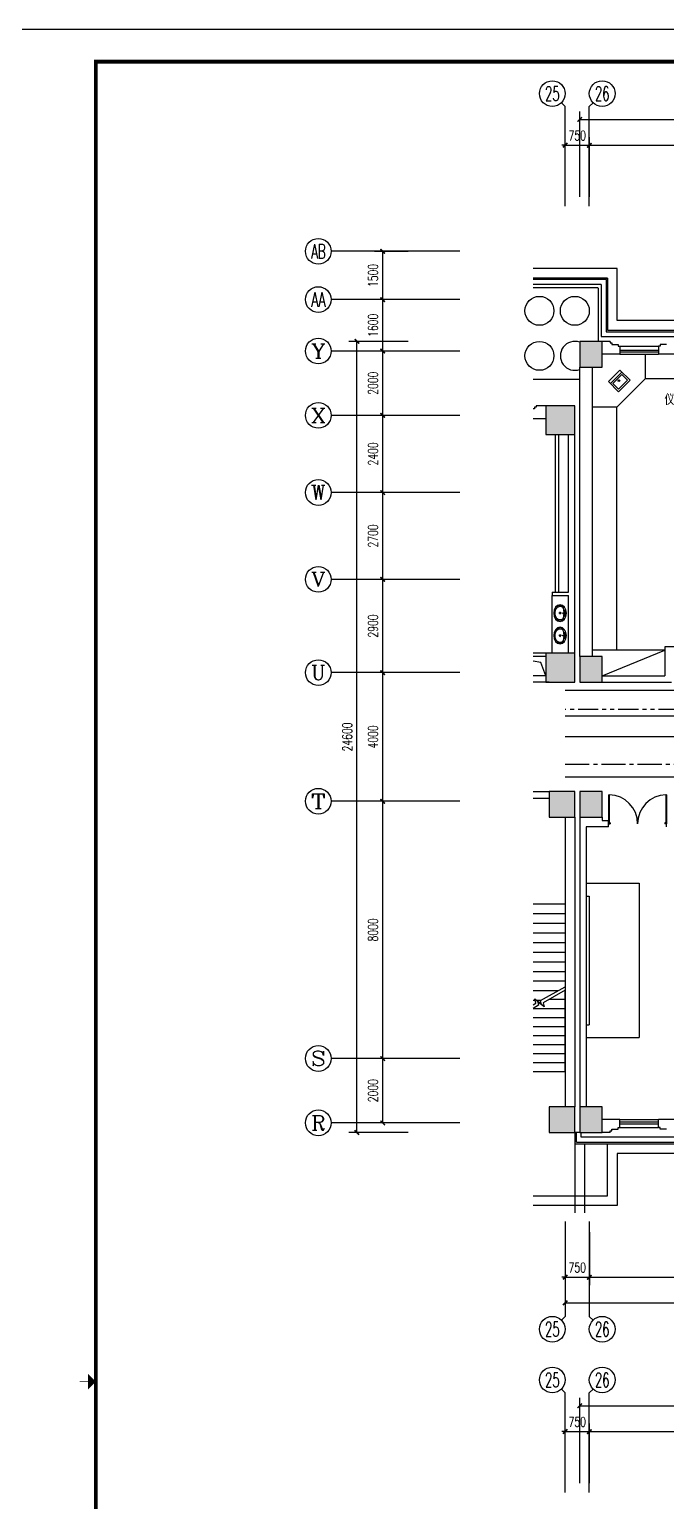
# Model space of a CAD drawing. Extents: x 190999 to 918899, y -200814 to 215286.
# Drawn here: x 548134 to 567935, y 110109 to 155886 of the extents above; entities that cross this region are included whole.
import ezdxf
from ezdxf.enums import TextEntityAlignment as Align

# ---------------------------------------------------------------- set-up
doc = ezdxf.new("R2010")
doc.units = 0
doc.header["$LTSCALE"] = 1000
doc.header["$MEASUREMENT"] = 0
doc.linetypes.add('CENTER2', pattern=[1.125, 0.75, -0.125, 0.125, -0.125])
doc.linetypes.add('PHANTOM2', pattern=[1.25, 0.625, -0.125, 0.125, -0.125, 0.125, -0.125])
doc.layers.get('Defpoints').update_dxf_attribs({"color": 1})
for name, color, linetype in [('00-WIRE-4', 6, 'Continuous'), ('A-卫生间', 250, 'Continuous'), ('A-墙线', 2, 'Continuous'), ('A-外包装修', 250, 'Continuous'), ('A-外窗', 145, 'Continuous'), ('A-家具', 250, 'Continuous'), ('A-门', 167, 'Continuous'), ('AXIS', 3, 'Continuous'), ('AXIS_TEXT', 7, 'Continuous'), ('COLUMN', 2, 'Continuous'), ('PUB_HATCH', 250, 'Continuous'), ('STAIR', 5, 'Continuous'), ('图框', 189, 'Continuous'), ('屋面排水', 4, 'Continuous'), ('房间名称', 7, 'Continuous'), ('洞口线', 165, 'Continuous')]:
    doc.layers.add(name, color=color, linetype=linetype)
doc.styles.add('_TCH_AXIS', font='COMPLEX', dxfattribs={"bigfont": 'GBCBIG'})
doc.styles.add('_TCH_DIM', font='SIMPLEX', dxfattribs={"bigfont": 'GBCBIG'})
doc.styles.add('COMPLEX', font='COMPLEX')
doc.styles.add('DIM_FONT', font='SIMPLEX', dxfattribs={"width": 0.7, "bigfont": 'GBCBIG'})
doc.styles.add('XXK', font='romans.shx', dxfattribs={"width": 0.75, "bigfont": 'hzf.shx'})
doc.styles.add('zz-1', font='arial.ttf', dxfattribs={"width": 0.8})
doc.linetypes.add('4INE', pattern='A,1,-0.15,["4",XXK,S=0.3,R=0,X=-0.1,Y=-0.1],-0.25', length=1.4)
doc.linetypes.add('BIG-DLINE', pattern='A,1,-0.15,["D",XXK,S=0.2,R=0,X=-0.1,Y=-0.09],-0.2', length=1.35)
doc.linetypes.add('XLINE', pattern='A,1,-0.2,["X",XXK,S=0.2,R=0,X=-0.1,Y=-0.09],-0.15', length=1.35)
doc.dimstyles.new('DIMN', dxfattribs={"dimtxt": 300, "dimasz": 100, "dimexe": 250, "dimexo": 300, "dimgap": 150, "dimtad": 1, "dimdec": 0, "dimzin": 0, "dimdsep": 46, "dimtxsty": 'DIM_FONT', "dimblk": 'ARCHTICK', "dimcen": 0.09, "dimclrt": 7, "dimazin": 2, "dimtfac": 1, "dimtdec": 0, "dimtix": 1, "dimtmove": 2, "dimatfit": 3, "dimfxl": 0, "dimtolj": 1, "dimtzin": 0, "dimarcsym": 0})

# ---------------------------------------------------------------- blocks, each defined once
blk = doc.blocks.new('TJAD_TK_A0')
at = {"layer": '图框'}
blk.add_line((2162, 399.3), (973, 399.3), dxfattribs=at)
at = {"layer": '图框', "const_width": 1.2}
blk.add_lwpolyline([(2152, -431.7), (2152, 389.3), (998, 389.3), (998, -431.7)], close=True, dxfattribs=at)
at = {"layer": '图框', "const_width": 0.3}
blk.add_lwpolyline([(995.5, -21.2), (993, -21.2)], dxfattribs=at)
at = {"layer": '图框'}
blk.add_solid([(995.5, -23.7), (995.5, -18.7), (998, -21.2)], dxfattribs=at)
blk = doc.blocks.new('手盆')
at = {"layer": 'A-卫生间'}
for p, q in [((113, 12), (46, 16)), ((160, 0), (235, 0)), ((198, -37), (198, 38)), ((113, -11), (46, -16))]:
    blk.add_line(p, q, dxfattribs=at)
for centre, major_axis, ratio, start_param, end_param in [((198, 0), (0, 259), 0.763797, 3.141593, 9.424778), ((194, 0), (0, 259), 0.413212, 0.351725, 1.519021), ((106, 0), (0, 13.9), 0.9, 3.760941, 5.663837), ((194, 0), (0, 259), 0.413212, 1.620217, 2.789865)]:
    blk.add_ellipse(centre, major_axis=major_axis, ratio=ratio, start_param=start_param, end_param=end_param, dxfattribs=at)
for centre, major_axis in [((46, 0), (0, 15.8)), ((56, 71), (0, 20.6)), ((56, 71), (0, 15.6)), ((198, 0), (0, 23.4)), ((56, -71), (0, 20.6)), ((56, -71), (0, 15.6))]:
    blk.add_ellipse(centre, major_axis=major_axis, ratio=0.9, dxfattribs=at)
for points, knots in [([(198, -249), (204, -249), (211, -249), (228, -246), (239, -243), (260, -236), (270, -231), (290, -218), (299, -211), (317, -194), (325, -185), (340, -164), (347, -153), (360, -129), (365, -116), (374, -90), (378, -76), (383, -48), (385, -34), (387, -5), (387, 9), (385, 38), (383, 52), (377, 80), (373, 94), (364, 120), (358, 133), (345, 156), (338, 167), (323, 187), (314, 197), (296, 213), (287, 220), (267, 232), (257, 237), (236, 244), (225, 247), (204, 249), (193, 249), (171, 247), (161, 245), (140, 237), (129, 232), (110, 221), (100, 213), (82, 197), (74, 188), (58, 168), (51, 157), (38, 133), (32, 121), (23, 95), (19, 81), (13, 53), (11, 39), (9, 10), (9, -4), (10, -33), (12, -47), (18, -75), (21, -89), (30, -115), (36, -128), (48, -152), (55, -163), (70, -184), (78, -193), (96, -210), (105, -218), (125, -230), (135, -235), (156, -243), (167, -246), (184, -249), (191, -249), (198, -249)], [0, 0, 0, 0, 0.105369, 0.105369, 0.278747, 0.278747, 0.452125, 0.452125, 0.625504, 0.625504, 0.798882, 0.798882, 0.97226, 0.97226, 1.145639, 1.145639, 1.319017, 1.319017, 1.492395, 1.492395, 1.665774, 1.665774, 1.839152, 1.839152, 2.01253, 2.01253, 2.185909, 2.185909, 2.359287, 2.359287, 2.532665, 2.532665, 2.706044, 2.706044, 2.879422, 2.879422, 3.0528, 3.0528, 3.226179, 3.226179, 3.399557, 3.399557, 3.572935, 3.572935, 3.746313, 3.746313, 3.919692, 3.919692, 4.09307, 4.09307, 4.266448, 4.266448, 4.439827, 4.439827, 4.613205, 4.613205, 4.786583, 4.786583, 4.959962, 4.959962, 5.13334, 5.13334, 5.306718, 5.306718, 5.480097, 5.480097, 5.653475, 5.653475, 5.826853, 5.826853, 6.000232, 6.000232, 6.17361, 6.17361, 6.283185, 6.283185, 6.283185, 6.283185]), ([(119, -185), (121, -187), (123, -188), (130, -193), (135, -196), (146, -202), (152, -205), (163, -209), (169, -210), (180, -213), (186, -214), (194, -214), (196, -214), (198, -214), (204, -214), (209, -214), (222, -212), (229, -210), (241, -206), (245, -204), (254, -200), (259, -197), (269, -191), (275, -187), (286, -178), (291, -173), (300, -162), (304, -158), (314, -145), (319, -137), (327, -123), (329, -118), (334, -107), (336, -101), (341, -89), (343, -83), (346, -71), (348, -64), (351, -49), (352, -40), (354, -22), (355, -13), (355, 5), (355, 14), (354, 32), (352, 41), (349, 58), (348, 66), (343, 81), (341, 89), (335, 104), (332, 111), (326, 125), (322, 132), (314, 144), (310, 150), (301, 162), (296, 167), (287, 177), (281, 181), (272, 189), (267, 192), (256, 199), (250, 202), (238, 207), (233, 209), (223, 211), (217, 212), (205, 214), (198, 214), (186, 213), (181, 213), (171, 211), (166, 210), (151, 205), (141, 200), (128, 191), (123, 188), (119, 185)], [5.740897, 5.740897, 5.740897, 5.740897, 5.780874, 5.780874, 5.896829, 5.896829, 6.012784, 6.012784, 6.128739, 6.128739, 6.240697, 6.240697, 6.283185, 6.283185, 6.283185, 6.399826, 6.399826, 6.5409, 6.5409, 6.634, 6.634, 6.7271, 6.7271, 6.852188, 6.852188, 6.977276, 6.977276, 7.077377, 7.077377, 7.229977, 7.229977, 7.317389, 7.317389, 7.404801, 7.404801, 7.497094, 7.497094, 7.589386, 7.589386, 7.712334, 7.712334, 7.835281, 7.835281, 7.958228, 7.958228, 8.081175, 8.081175, 8.194983, 8.194983, 8.30879, 8.30879, 8.422598, 8.422598, 8.537599, 8.537599, 8.6526, 8.6526, 8.767602, 8.767602, 8.884432, 8.884432, 8.982435, 8.982435, 9.119467, 9.119467, 9.224191, 9.224191, 9.328914, 9.328914, 9.470087, 9.470087, 9.571187, 9.571187, 9.672288, 9.672288, 9.874489, 9.874489, 9.967059, 9.967059, 9.967059, 9.967059])]:
    blk.add_open_spline(points, degree=3, knots=knots, dxfattribs=at)
blk.add_point((46, 0), dxfattribs=at)
blk = doc.blocks.new('m1800')
at = {"layer": 'A-墙线'}
for p, q in [((-900, -100), (-900, 100)), ((900, -100), (900, 100))]:
    blk.add_line(p, q, dxfattribs=at)
at = {"layer": 'A-门'}
for p, q in [((-900, 900), (-900, 0)), ((-900, 900), (-880, 900)), ((-880, 900), (-880, 50)), ((880, 900), (880, 50)), ((900, 900), (880, 900)), ((900, 900), (900, 0)), ((-900, 50), (-870, 50)), ((-900, 0), (-850, 0)), ((-870, 50), (-870, 30)), ((-870, 30), (-850, 30)), ((-850, 30), (-850, 0)), ((850, 30), (850, 0)), ((870, 30), (850, 30)), ((900, 0), (850, 0)), ((870, 50), (870, 30)), ((900, 50), (870, 50))]:
    blk.add_line(p, q, dxfattribs=at)
for centre, start, end in [((-900, 0), 0, 88.7267), ((900, 0), 91.2733, 180)]:
    blk.add_arc(centre, 900, start, end, dxfattribs=at)
blk = doc.blocks.new('_ArchTick')
at = {"const_width": 0.5}
blk.add_lwpolyline([(-0.7, -0.7), (0.7, 0.7)], dxfattribs=at)
blk = doc.blocks.new('*D248')
at = {"layer": 'AXIS', "color": 0, "lineweight": -2}
for p, q in [((565535, 110686), (565535, 112536)), ((565535, 112286), (571785, 112286)), ((571785, 110686), (571785, 112536))]:
    blk.add_line(p, q, dxfattribs=at)
at = {"layer": 'Defpoints', "color": 0}
for p in [(571785, 112286), (565535, 110386), (571785, 110386)]:
    blk.add_point(p, dxfattribs=at)
at = {"layer": 'AXIS', "color": 0, "lineweight": -2, "xscale": 100, "yscale": 100, "zscale": 100, "rotation": 180}
blk.add_blockref('_ArchTick', (565535, 112286), dxfattribs=at)
at = {"layer": 'AXIS', "color": 0, "lineweight": -2, "xscale": 100, "yscale": 100, "zscale": 100}
blk.add_blockref('_ArchTick', (571785, 112286), dxfattribs=at)
at = {"layer": 'AXIS', "color": 7, "insert": (568660, 112586), "char_height": 300, "attachment_point": 5, "style": 'DIM_FONT'}
blk.add_mtext('\\A1;6250', dxfattribs=at)
blk = doc.blocks.new('*D249')
at = {"layer": 'AXIS', "color": 0, "lineweight": -2}
for p, q in [((564785, 112286), (564685, 112286)), ((564785, 110686), (564785, 112536)), ((564785, 112286), (565535, 112286)), ((565535, 110686), (565535, 112536)), ((565535, 112286), (565635, 112286))]:
    blk.add_line(p, q, dxfattribs=at)
at = {"layer": 'Defpoints', "color": 0}
for p in [(565535, 112286), (564785, 110386), (565535, 110386)]:
    blk.add_point(p, dxfattribs=at)
at = {"layer": 'AXIS', "color": 0, "lineweight": -2, "xscale": 100, "yscale": 100, "zscale": 100}
blk.add_blockref('_ArchTick', (564785, 112286), dxfattribs=at)
at = {"layer": 'AXIS', "color": 0, "lineweight": -2, "xscale": 100, "yscale": 100, "zscale": 100, "rotation": 180}
blk.add_blockref('_ArchTick', (565535, 112286), dxfattribs=at)
at = {"layer": 'AXIS', "color": 7, "insert": (565160, 112586), "char_height": 300, "attachment_point": 5, "style": 'DIM_FONT'}
blk.add_mtext('\\A1;750', dxfattribs=at)
blk = doc.blocks.new('*D250')
at = {"layer": 'AXIS', "color": 0, "lineweight": -2}
for p, q in [((565235, 110686), (565235, 113336)), ((565235, 113086), (642484, 113086)), ((642484, 110686), (642484, 113336))]:
    blk.add_line(p, q, dxfattribs=at)
at = {"layer": 'Defpoints', "color": 0}
for p in [(642484, 113086), (565235, 110386), (642484, 110386)]:
    blk.add_point(p, dxfattribs=at)
at = {"layer": 'AXIS', "color": 0, "lineweight": -2, "xscale": 100, "yscale": 100, "zscale": 100, "rotation": 180}
blk.add_blockref('_ArchTick', (565235, 113086), dxfattribs=at)
at = {"layer": 'AXIS', "color": 0, "lineweight": -2, "xscale": 100, "yscale": 100, "zscale": 100}
blk.add_blockref('_ArchTick', (642484, 113086), dxfattribs=at)
at = {"layer": 'AXIS', "color": 7, "insert": (603859, 113386), "char_height": 300, "attachment_point": 5, "style": 'DIM_FONT'}
blk.add_mtext('\\A1;77250', dxfattribs=at)
blk = doc.blocks.new('*D300')
at = {"layer": 'AXIS', "color": 0, "lineweight": -2}
for p, q in [((565535, 150686), (565535, 152536)), ((571785, 150686), (571785, 152536)), ((565535, 152286), (571785, 152286))]:
    blk.add_line(p, q, dxfattribs=at)
at = {"layer": 'Defpoints', "color": 0}
for p in [(571785, 152286), (565535, 150386), (571785, 150386)]:
    blk.add_point(p, dxfattribs=at)
at = {"layer": 'AXIS', "color": 0, "lineweight": -2, "xscale": 100, "yscale": 100, "zscale": 100, "rotation": 180}
blk.add_blockref('_ArchTick', (565535, 152286), dxfattribs=at)
at = {"layer": 'AXIS', "color": 0, "lineweight": -2, "xscale": 100, "yscale": 100, "zscale": 100}
blk.add_blockref('_ArchTick', (571785, 152286), dxfattribs=at)
at = {"layer": 'AXIS', "color": 7, "insert": (568660, 152586), "char_height": 300, "attachment_point": 5, "style": 'DIM_FONT'}
blk.add_mtext('\\A1;6250', dxfattribs=at)
blk = doc.blocks.new('*D301')
at = {"layer": 'AXIS', "color": 0, "lineweight": -2}
for p, q in [((564785, 150686), (564785, 152536)), ((565535, 150686), (565535, 152536)), ((564785, 152286), (564685, 152286)), ((564785, 152286), (565535, 152286)), ((565535, 152286), (565635, 152286))]:
    blk.add_line(p, q, dxfattribs=at)
at = {"layer": 'Defpoints', "color": 0}
for p in [(565535, 152286), (564785, 150386), (565535, 150386)]:
    blk.add_point(p, dxfattribs=at)
at = {"layer": 'AXIS', "color": 0, "lineweight": -2, "xscale": 100, "yscale": 100, "zscale": 100}
blk.add_blockref('_ArchTick', (564785, 152286), dxfattribs=at)
at = {"layer": 'AXIS', "color": 0, "lineweight": -2, "xscale": 100, "yscale": 100, "zscale": 100, "rotation": 180}
blk.add_blockref('_ArchTick', (565535, 152286), dxfattribs=at)
at = {"layer": 'AXIS', "color": 7, "insert": (565160, 152586), "char_height": 300, "attachment_point": 5, "style": 'DIM_FONT'}
blk.add_mtext('\\A1;750', dxfattribs=at)
blk = doc.blocks.new('*D302')
at = {"layer": 'AXIS', "color": 0, "lineweight": -2}
for p, q in [((565235, 150686), (565235, 153336)), ((565235, 153086), (642484, 153086)), ((642484, 150686), (642484, 153336))]:
    blk.add_line(p, q, dxfattribs=at)
at = {"layer": 'Defpoints', "color": 0}
for p in [(642484, 153086), (565235, 150386), (642484, 150386)]:
    blk.add_point(p, dxfattribs=at)
at = {"layer": 'AXIS', "color": 0, "lineweight": -2, "xscale": 100, "yscale": 100, "zscale": 100, "rotation": 180}
blk.add_blockref('_ArchTick', (565235, 153086), dxfattribs=at)
at = {"layer": 'AXIS', "color": 0, "lineweight": -2, "xscale": 100, "yscale": 100, "zscale": 100}
blk.add_blockref('_ArchTick', (642484, 153086), dxfattribs=at)
at = {"layer": 'AXIS', "color": 7, "insert": (603859, 153386), "char_height": 300, "attachment_point": 5, "style": 'DIM_FONT'}
blk.add_mtext('\\A1;77250', dxfattribs=at)
blk = doc.blocks.new('*D316')
at = {"layer": 'AXIS', "color": 0, "lineweight": -2}
for p, q in [((565535, 118486), (565535, 116836)), ((571785, 118486), (571785, 116836)), ((565535, 117086), (571785, 117086))]:
    blk.add_line(p, q, dxfattribs=at)
at = {"layer": 'Defpoints', "color": 0}
for p in [(565535, 118786), (571785, 118786), (571785, 117086)]:
    blk.add_point(p, dxfattribs=at)
at = {"layer": 'AXIS', "color": 0, "lineweight": -2, "xscale": 100, "yscale": 100, "zscale": 100, "rotation": 180}
blk.add_blockref('_ArchTick', (565535, 117086), dxfattribs=at)
at = {"layer": 'AXIS', "color": 0, "lineweight": -2, "xscale": 100, "yscale": 100, "zscale": 100}
blk.add_blockref('_ArchTick', (571785, 117086), dxfattribs=at)
at = {"layer": 'AXIS', "color": 7, "insert": (568660, 117386), "char_height": 300, "attachment_point": 5, "style": 'DIM_FONT'}
blk.add_mtext('\\A1;6250', dxfattribs=at)
blk = doc.blocks.new('*D317')
at = {"layer": 'AXIS', "color": 0, "lineweight": -2}
for p, q in [((564785, 118486), (564785, 116836)), ((565535, 118486), (565535, 116836)), ((564785, 117086), (564685, 117086)), ((564785, 117086), (565535, 117086)), ((565535, 117086), (565635, 117086))]:
    blk.add_line(p, q, dxfattribs=at)
at = {"layer": 'Defpoints', "color": 0}
for p in [(564785, 118786), (565535, 118786), (565535, 117086)]:
    blk.add_point(p, dxfattribs=at)
at = {"layer": 'AXIS', "color": 0, "lineweight": -2, "xscale": 100, "yscale": 100, "zscale": 100}
blk.add_blockref('_ArchTick', (564785, 117086), dxfattribs=at)
at = {"layer": 'AXIS', "color": 0, "lineweight": -2, "xscale": 100, "yscale": 100, "zscale": 100, "rotation": 180}
blk.add_blockref('_ArchTick', (565535, 117086), dxfattribs=at)
at = {"layer": 'AXIS', "color": 7, "insert": (565160, 117386), "char_height": 300, "attachment_point": 5, "style": 'DIM_FONT'}
blk.add_mtext('\\A1;750', dxfattribs=at)
blk = doc.blocks.new('*D318')
at = {"layer": 'AXIS', "color": 0, "lineweight": -2}
for p, q in [((564785, 118486), (564785, 116036)), ((638085, 118486), (638085, 116036)), ((564785, 116286), (638085, 116286))]:
    blk.add_line(p, q, dxfattribs=at)
at = {"layer": 'Defpoints', "color": 0}
for p in [(564785, 118786), (638085, 118786), (638085, 116286)]:
    blk.add_point(p, dxfattribs=at)
at = {"layer": 'AXIS', "color": 0, "lineweight": -2, "xscale": 100, "yscale": 100, "zscale": 100, "rotation": 180}
blk.add_blockref('_ArchTick', (564785, 116286), dxfattribs=at)
at = {"layer": 'AXIS', "color": 0, "lineweight": -2, "xscale": 100, "yscale": 100, "zscale": 100}
blk.add_blockref('_ArchTick', (638085, 116286), dxfattribs=at)
at = {"layer": 'AXIS', "color": 7, "insert": (601435, 116586), "char_height": 300, "attachment_point": 5, "style": 'DIM_FONT'}
blk.add_mtext('\\A1;73300', dxfattribs=at)
blk = doc.blocks.new('*D319')
at = {"layer": 'AXIS', "color": 0, "lineweight": -2}
for p, q in [((559906, 123886), (558862, 123886)), ((559112, 121886), (559112, 123886)), ((559906, 121886), (558862, 121886))]:
    blk.add_line(p, q, dxfattribs=at)
at = {"layer": 'Defpoints', "color": 0}
for p in [(559112, 123886), (560206, 123886), (560206, 121886)]:
    blk.add_point(p, dxfattribs=at)
at = {"layer": 'AXIS', "color": 0, "lineweight": -2, "xscale": 100, "yscale": 100, "zscale": 100}
for p, rotation in [((559112, 123886), 90), ((559112, 121886), 270)]:
    blk.add_blockref('_ArchTick', p, dxfattribs=dict(at, rotation=rotation))
at = {"layer": 'AXIS', "color": 7, "insert": (558812, 122886), "char_height": 300, "attachment_point": 5, "rotation": 90, "style": 'DIM_FONT'}
blk.add_mtext('\\A1;2000', dxfattribs=at)
blk = doc.blocks.new('*D320')
at = {"layer": 'AXIS', "color": 0, "lineweight": -2}
for p, q in [((559906, 131886), (558862, 131886)), ((559112, 123886), (559112, 131886)), ((559906, 123886), (558862, 123886))]:
    blk.add_line(p, q, dxfattribs=at)
at = {"layer": 'Defpoints', "color": 0}
for p in [(559112, 131886), (560206, 131886), (560206, 123886)]:
    blk.add_point(p, dxfattribs=at)
at = {"layer": 'AXIS', "color": 0, "lineweight": -2, "xscale": 100, "yscale": 100, "zscale": 100}
for p, rotation in [((559112, 131886), 90), ((559112, 123886), 270)]:
    blk.add_blockref('_ArchTick', p, dxfattribs=dict(at, rotation=rotation))
at = {"layer": 'AXIS', "color": 7, "insert": (558812, 127886), "char_height": 300, "attachment_point": 5, "rotation": 90, "style": 'DIM_FONT'}
blk.add_mtext('\\A1;8000', dxfattribs=at)
blk = doc.blocks.new('*D321')
at = {"layer": 'AXIS', "color": 0, "lineweight": -2}
for p, q in [((559906, 135886), (558862, 135886)), ((559112, 131886), (559112, 135886)), ((559906, 131886), (558862, 131886))]:
    blk.add_line(p, q, dxfattribs=at)
at = {"layer": 'Defpoints', "color": 0}
for p in [(559112, 135886), (560206, 135886), (560206, 131886)]:
    blk.add_point(p, dxfattribs=at)
at = {"layer": 'AXIS', "color": 0, "lineweight": -2, "xscale": 100, "yscale": 100, "zscale": 100}
for p, rotation in [((559112, 135886), 90), ((559112, 131886), 270)]:
    blk.add_blockref('_ArchTick', p, dxfattribs=dict(at, rotation=rotation))
at = {"layer": 'AXIS', "color": 7, "insert": (558812, 133886), "char_height": 300, "attachment_point": 5, "rotation": 90, "style": 'DIM_FONT'}
blk.add_mtext('\\A1;4000', dxfattribs=at)
blk = doc.blocks.new('*D322')
at = {"layer": 'AXIS', "color": 0, "lineweight": -2}
for p, q in [((559906, 138786), (558862, 138786)), ((559112, 135886), (559112, 138786)), ((559906, 135886), (558862, 135886))]:
    blk.add_line(p, q, dxfattribs=at)
at = {"layer": 'Defpoints', "color": 0}
for p in [(559112, 138786), (560206, 138786), (560206, 135886)]:
    blk.add_point(p, dxfattribs=at)
at = {"layer": 'AXIS', "color": 0, "lineweight": -2, "xscale": 100, "yscale": 100, "zscale": 100}
for p, rotation in [((559112, 138786), 90), ((559112, 135886), 270)]:
    blk.add_blockref('_ArchTick', p, dxfattribs=dict(at, rotation=rotation))
at = {"layer": 'AXIS', "color": 7, "insert": (558812, 137336), "char_height": 300, "attachment_point": 5, "rotation": 90, "style": 'DIM_FONT'}
blk.add_mtext('\\A1;2900', dxfattribs=at)
blk = doc.blocks.new('*D323')
at = {"layer": 'AXIS', "color": 0, "lineweight": -2}
for p, q in [((559906, 141486), (558862, 141486)), ((559112, 138786), (559112, 141486)), ((559906, 138786), (558862, 138786))]:
    blk.add_line(p, q, dxfattribs=at)
at = {"layer": 'Defpoints', "color": 0}
for p in [(559112, 141486), (560206, 141486), (560206, 138786)]:
    blk.add_point(p, dxfattribs=at)
at = {"layer": 'AXIS', "color": 0, "lineweight": -2, "xscale": 100, "yscale": 100, "zscale": 100}
for p, rotation in [((559112, 141486), 90), ((559112, 138786), 270)]:
    blk.add_blockref('_ArchTick', p, dxfattribs=dict(at, rotation=rotation))
at = {"layer": 'AXIS', "color": 7, "insert": (558812, 140136), "char_height": 300, "attachment_point": 5, "rotation": 90, "style": 'DIM_FONT'}
blk.add_mtext('\\A1;2700', dxfattribs=at)
blk = doc.blocks.new('*D324')
at = {"layer": 'AXIS', "color": 0, "lineweight": -2}
for p, q in [((559906, 143886), (558862, 143886)), ((559112, 141486), (559112, 143886)), ((559906, 141486), (558862, 141486))]:
    blk.add_line(p, q, dxfattribs=at)
at = {"layer": 'Defpoints', "color": 0}
for p in [(559112, 143886), (560206, 143886), (560206, 141486)]:
    blk.add_point(p, dxfattribs=at)
at = {"layer": 'AXIS', "color": 0, "lineweight": -2, "xscale": 100, "yscale": 100, "zscale": 100}
for p, rotation in [((559112, 143886), 90), ((559112, 141486), 270)]:
    blk.add_blockref('_ArchTick', p, dxfattribs=dict(at, rotation=rotation))
at = {"layer": 'AXIS', "color": 7, "insert": (558812, 142686), "char_height": 300, "attachment_point": 5, "rotation": 90, "style": 'DIM_FONT'}
blk.add_mtext('\\A1;2400', dxfattribs=at)
blk = doc.blocks.new('*D325')
at = {"layer": 'AXIS', "color": 0, "lineweight": -2}
for p, q in [((559906, 145886), (558862, 145886)), ((559112, 143886), (559112, 145886)), ((559906, 143886), (558862, 143886))]:
    blk.add_line(p, q, dxfattribs=at)
at = {"layer": 'Defpoints', "color": 0}
for p in [(559112, 145886), (560206, 145886), (560206, 143886)]:
    blk.add_point(p, dxfattribs=at)
at = {"layer": 'AXIS', "color": 0, "lineweight": -2, "xscale": 100, "yscale": 100, "zscale": 100}
for p, rotation in [((559112, 145886), 90), ((559112, 143886), 270)]:
    blk.add_blockref('_ArchTick', p, dxfattribs=dict(at, rotation=rotation))
at = {"layer": 'AXIS', "color": 7, "insert": (558812, 144886), "char_height": 300, "attachment_point": 5, "rotation": 90, "style": 'DIM_FONT'}
blk.add_mtext('\\A1;2000', dxfattribs=at)
blk = doc.blocks.new('*D326')
at = {"layer": 'AXIS', "color": 0, "lineweight": -2}
for p, q in [((559906, 147486), (558862, 147486)), ((559112, 145886), (559112, 147486)), ((559906, 145886), (558862, 145886))]:
    blk.add_line(p, q, dxfattribs=at)
at = {"layer": 'Defpoints', "color": 0}
for p in [(559112, 147486), (560206, 147486), (560206, 145886)]:
    blk.add_point(p, dxfattribs=at)
at = {"layer": 'AXIS', "color": 0, "lineweight": -2, "xscale": 100, "yscale": 100, "zscale": 100}
for p, rotation in [((559112, 147486), 90), ((559112, 145886), 270)]:
    blk.add_blockref('_ArchTick', p, dxfattribs=dict(at, rotation=rotation))
at = {"layer": 'AXIS', "color": 7, "insert": (558812, 146686), "char_height": 300, "attachment_point": 5, "rotation": 90, "style": 'DIM_FONT'}
blk.add_mtext('\\A1;1600', dxfattribs=at)
blk = doc.blocks.new('*D327')
at = {"layer": 'AXIS', "color": 0, "lineweight": -2}
for p, q in [((559906, 148986), (558862, 148986)), ((559112, 147486), (559112, 148986)), ((559906, 147486), (558862, 147486))]:
    blk.add_line(p, q, dxfattribs=at)
at = {"layer": 'Defpoints', "color": 0}
for p in [(559112, 148986), (560206, 148986), (560206, 147486)]:
    blk.add_point(p, dxfattribs=at)
at = {"layer": 'AXIS', "color": 0, "lineweight": -2, "xscale": 100, "yscale": 100, "zscale": 100}
for p, rotation in [((559112, 148986), 90), ((559112, 147486), 270)]:
    blk.add_blockref('_ArchTick', p, dxfattribs=dict(at, rotation=rotation))
at = {"layer": 'AXIS', "color": 7, "insert": (558812, 148236), "char_height": 300, "attachment_point": 5, "rotation": 90, "style": 'DIM_FONT'}
blk.add_mtext('\\A1;1500', dxfattribs=at)
blk = doc.blocks.new('*D328')
at = {"layer": 'AXIS', "color": 0, "lineweight": -2}
for p, q in [((559906, 146186), (558062, 146186)), ((558312, 121586), (558312, 146186)), ((559906, 121586), (558062, 121586))]:
    blk.add_line(p, q, dxfattribs=at)
at = {"layer": 'Defpoints', "color": 0}
for p in [(558312, 146186), (560206, 146186), (560206, 121586)]:
    blk.add_point(p, dxfattribs=at)
at = {"layer": 'AXIS', "color": 0, "lineweight": -2, "xscale": 100, "yscale": 100, "zscale": 100}
for p, rotation in [((558312, 146186), 90), ((558312, 121586), 270)]:
    blk.add_blockref('_ArchTick', p, dxfattribs=dict(at, rotation=rotation))
at = {"layer": 'AXIS', "color": 7, "insert": (558012, 133886), "char_height": 300, "attachment_point": 5, "rotation": 90, "style": 'DIM_FONT'}
blk.add_mtext('\\A1;24600', dxfattribs=at)
blk = doc.blocks.new('_AXISO')
blk.add_circle((0, 0), 0.5)
at = {"layer": 'AXIS_TEXT', "style": 'COMPLEX', "width": 1.041667}
blk.add_attdef('A', text='', height=0.56, dxfattribs=at).set_placement((-0.25, -0.28), (0.25, -0.28), align=Align.FIT)
blk = doc.blocks.new('$plan$00001609')
at = {"linetype": 'Continuous'}
for p, q in [((0, -251), (0, 251)), ((0, 251), (450, 251)), ((93, -251), (93, 251)), ((146, -199), (146, 199)), ((146, 199), (397, 199)), ((397, 199), (397, -199)), ((450, 251), (450, -251)), ((0, -251), (450, -251)), ((146, -199), (397, -199))]:
    blk.add_line(p, q, dxfattribs=at)
blk.add_line((238, 2), (238, 0))
blk.add_arc((212, 0), 26, 4.716, 0, dxfattribs=at)
at = {"style": 'zz-1'}
for tag in ['YSIZE', 'XSIZE']:
    blk.add_attdef(tag, (0, 0), '', height=0.5, dxfattribs=at)

msp = doc.modelspace()

# ---------------------------------------------------------------- hatches: boundary and pattern name
at = {"layer": 'PUB_HATCH'}
for points in [[(565234.6, 145386.5), (565934.6, 145386.5), (565934.6, 146186.5), (565234.6, 146186.5)], [(564184.6, 143286.5), (565084.6, 143286.5), (565084.6, 144186.5), (564184.6, 144186.5)], [(564184.6, 135586.5), (565084.6, 135586.5), (565084.6, 136486.5), (564184.6, 136486.5)], [(565234.6, 135586.5), (565934.6, 135586.5), (565934.6, 136386.5), (565234.6, 136386.5)], [(564284.6, 131386.5), (565084.6, 131386.5), (565084.6, 132186.5), (564284.6, 132186.5)], [(565234.6, 131386.5), (565934.6, 131386.5), (565934.6, 132186.5), (565234.6, 132186.5)], [(564284.6, 121586.5), (565084.6, 121586.5), (565084.6, 122386.5), (564284.6, 122386.5)], [(565234.6, 121586.5), (565934.6, 121586.5), (565934.6, 122386.5), (565234.6, 122386.5)]]:
    msp.add_hatch(color=256, dxfattribs=at).paths.add_polyline_path(points)

# ---------------------------------------------------------------- linework, layer by layer
at = {"layer": '00-WIRE-4', "linetype": 'XLINE'}
msp.add_line((564784.6, 135336.5), (575809.6, 135336.5), dxfattribs=at)
at = {"layer": '00-WIRE-4', "linetype": 'PHANTOM2'}
msp.add_line((575809.6, 134736.5), (564784.6, 134736.5), dxfattribs=at)
at = {"layer": '00-WIRE-4', "linetype": 'BIG-DLINE'}
msp.add_line((575809.6, 134536.5), (564784.6, 134536.5), dxfattribs=at)
at = {"layer": '00-WIRE-4'}
msp.add_line((575734.6, 133886.5), (564784.6, 133886.5), dxfattribs=at)
at = {"layer": '00-WIRE-4', "linetype": 'CENTER2'}
msp.add_line((564784.6, 133036.5), (570709.6, 133036.5), dxfattribs=at)
at = {"layer": '00-WIRE-4', "linetype": '4INE'}
msp.add_line((570459.6, 132636.5), (564784.6, 132636.5), dxfattribs=at)
at = {"layer": 'A-卫生间'}
for p, q in [((564484.6, 138386.5), (564484.6, 143286.5)), ((564584.6, 138386.5), (564584.6, 143286.5)), ((564384.6, 136486.5), (564384.6, 138286.5))]:
    msp.add_line(p, q, dxfattribs=at)
at = {"layer": 'A-墙线'}
for p, q in [((566184.6, 146186.5), (565934.6, 146186.5)), ((566184.6, 146186.5), (566184.6, 146136.5)), ((566184.6, 146136.5), (566234.6, 146136.5)), ((566234.6, 146136.5), (566234.6, 146086.5)), ((566234.6, 146086.5), (566434.6, 146086.5)), ((566434.6, 146086.5), (566434.6, 146036.5)), ((566434.6, 146036.5), (566484.6, 146036.5)), ((566484.6, 146036.5), (566484.6, 145786.5)), ((567734.6, 146036.5), (567684.6, 146036.5)), ((567684.6, 146036.5), (567684.6, 145786.5)), ((567734.6, 146086.5), (567734.6, 146036.5)), ((567934.6, 146086.5), (567734.6, 146086.5)), ((566484.6, 145786.5), (565934.6, 145786.5)), ((568884.6, 145786.5), (567684.6, 145786.5)), ((565234.6, 136386.5), (565234.6, 145386.5)), ((565634.6, 136386.5), (565634.6, 145386.5)), ((563834.6, 144086.5), (563784.6, 144086.5)), ((563784.6, 143786.5), (564184.6, 143786.5)), ((563834.6, 144136.5), (563834.6, 144086.5)), ((563884.6, 144136.5), (563834.6, 144136.5)), ((564184.6, 144186.5), (563884.6, 144186.5)), ((563884.6, 144186.5), (563884.6, 144136.5)), ((564884.6, 138386.5), (564884.6, 143286.5)), ((565084.6, 136386.5), (565084.6, 143386.5)), ((564384.6, 138386.5), (564884.6, 138386.5)), ((564384.6, 138386.5), (564384.6, 138286.5)), ((564384.6, 138286.5), (564884.6, 138286.5)), ((564884.6, 136486.5), (564884.6, 138286.5)), ((564184.6, 136486.5), (563784.6, 136486.5)), ((568284.6, 136686.5), (567884.6, 136686.5)), ((567884.6, 136686.5), (567884.6, 135786.5)), ((564184.6, 136386.5), (563784.6, 136386.5)), ((564184.6, 135786.5), (563784.6, 135786.5)), ((564284.6, 135586.5), (563784.6, 135586.5)), ((565934.6, 135786.5), (567884.6, 135786.5)), ((565934.6, 135586.5), (568084.6, 135586.5)), ((563784.6, 132186.5), (564284.6, 132186.5)), ((563784.6, 131986.5), (564284.6, 131986.5)), ((564784.6, 131386.5), (564784.6, 122386.5)), ((565084.6, 131386.5), (565084.6, 122386.5)), ((565234.6, 131386.5), (565234.6, 122386.5)), ((565934.6, 131386.5), (565934.6, 131286.5)), ((565434.6, 131086.5), (565434.6, 122386.5)), ((566134.6, 131086.5), (565434.6, 131086.5)), ((565934.6, 131286.5), (566134.6, 131286.5)), ((566484.6, 121986.5), (565934.6, 121986.5)), ((566484.6, 121736.5), (566484.6, 121986.5)), ((568884.6, 121986.5), (567684.6, 121986.5)), ((567684.6, 121736.5), (567684.6, 121986.5)), ((566184.6, 121586.5), (565934.6, 121586.5)), ((566184.6, 121586.5), (566184.6, 121636.5)), ((566184.6, 121636.5), (566234.6, 121636.5)), ((566234.6, 121636.5), (566234.6, 121686.5)), ((566234.6, 121686.5), (566434.6, 121686.5)), ((566434.6, 121736.5), (566484.6, 121736.5)), ((566434.6, 121686.5), (566434.6, 121736.5)), ((567734.6, 121736.5), (567684.6, 121736.5)), ((567734.6, 121686.5), (567734.6, 121736.5)), ((567934.6, 121686.5), (567734.6, 121686.5))]:
    msp.add_line(p, q, dxfattribs=at)
at = {"layer": 'A-外包装修'}
for p, q in [((566103.2, 148156.5), (563784.6, 148156.5)), ((566053.2, 148106.5), (563784.6, 148106.5)), ((565903.2, 147956.5), (563784.6, 147956.5)), ((565904.6, 147956.5), (565904.6, 146336.5)), ((566054.6, 148106.5), (566054.6, 146486.5)), ((566104.6, 146536.5), (566104.6, 148156.5)), ((565803.2, 147856.5), (563784.6, 147856.5)), ((565804.6, 147856.5), (565804.6, 146186.5)), ((566104.6, 146536.5), (570214.6, 146536.5)), ((565904.6, 146336.5), (570414.6, 146336.5)), ((566054.6, 146486.5), (570264.6, 146486.5)), ((563784.6, 145016.5), (565234.6, 145016.5)), ((565084.6, 121586.5), (565084.6, 121236.5)), ((565234.6, 121586.5), (565084.6, 121586.5)), ((565134.6, 121286.5), (565134.6, 121586.5)), ((565284.6, 121436.5), (565284.6, 121586.5)), ((570414.6, 121436.5), (565284.6, 121436.5)), ((565084.6, 121236.5), (570214.6, 121236.5)), ((565134.6, 121286.5), (570264.6, 121286.5))]:
    msp.add_line(p, q, dxfattribs=at)
for centre in [(563984.6, 147136.5), (565084.6, 147136.5), (563984.6, 145736.5)]:
    msp.add_circle(centre, 450, dxfattribs=at)
msp.add_arc((565084.6, 145736.5), 450, 70.52878, 289.47122, dxfattribs=at)
at = {"layer": 'A-外窗'}
for p, q in [((566484.6, 146036.5), (567684.6, 146036.5)), ((566484.6, 145916.5), (567684.6, 145916.5)), ((566484.6, 145856.5), (567684.6, 145856.5)), ((566484.6, 145786.5), (567684.6, 145786.5)), ((566484.6, 121986.5), (567684.6, 121986.5)), ((566484.6, 121916.5), (567684.6, 121916.5)), ((566484.6, 121856.5), (567684.6, 121856.5)), ((566484.6, 121736.5), (567684.6, 121736.5))]:
    msp.add_line(p, q, dxfattribs=at)
at = {"layer": 'A-家具'}
for p, q in [((567284.6, 145036.5), (567284.6, 145786.5)), ((567284.6, 145036.5), (566384.6, 144136.5)), ((567284.6, 145036.5), (570034.6, 145036.5)), ((566384.6, 144136.5), (565634.6, 144136.5)), ((566384.6, 136586.5), (566384.6, 144136.5)), ((567884.6, 136586.5), (565634.6, 136586.5)), ((565934.6, 135786.5), (567884.6, 136586.5)), ((565434.6, 129336.5), (567084.6, 129336.5)), ((567084.6, 129336.5), (567084.6, 124536.5)), ((565434.6, 128936.5), (565534.6, 128936.5)), ((565534.6, 128936.5), (565534.6, 124936.5)), ((565434.6, 124936.5), (565534.6, 124936.5)), ((565434.6, 124536.5), (567084.6, 124536.5))]:
    msp.add_line(p, q, dxfattribs=at)
at = {"layer": 'AXIS'}
for p, q in [((564667.4, 153607.3), (564784.6, 153490.2)), ((564784.6, 150386.5), (564784.6, 153490.2)), ((565651.7, 153607.3), (565534.6, 153490.2)), ((565534.6, 150386.5), (565534.6, 153490.2)), ((561506.1, 148986.5), (557511.6, 148986.5)), ((561506.1, 147486.5), (557511.6, 147486.5)), ((561506.1, 145886.5), (557511.6, 145886.5)), ((561506.1, 143886.5), (557511.6, 143886.5)), ((561506.1, 141486.5), (557511.6, 141486.5)), ((561506.1, 138786.5), (557511.6, 138786.5)), ((561506.1, 135886.5), (557511.6, 135886.5)), ((561506.1, 131886.5), (557511.6, 131886.5)), ((561506.1, 123886.5), (557511.6, 123886.5)), ((561506.1, 121886.5), (557511.6, 121886.5)), ((564784.6, 118816.5), (564784.6, 115867.4)), ((565534.6, 118816.5), (565534.6, 115867.4)), ((564667.4, 115750.2), (564784.6, 115867.4)), ((565651.7, 115750.2), (565534.6, 115867.4)), ((564667.4, 113607.3), (564784.6, 113490.2)), ((565651.7, 113607.3), (565534.6, 113490.2)), ((564784.6, 110386.5), (564784.6, 113490.2)), ((565534.6, 110386.5), (565534.6, 113490.2))]:
    msp.add_line(p, q, dxfattribs=at)
at = {"layer": 'COLUMN'}
for p, q in [((565934.6, 146186.5), (565234.6, 146186.5)), ((565234.6, 146186.5), (565234.6, 145386.5)), ((565934.6, 145386.5), (565934.6, 146186.5)), ((565234.6, 145386.5), (565934.6, 145386.5)), ((565084.6, 144186.5), (564184.6, 144186.5)), ((564184.6, 144186.5), (564184.6, 143286.5)), ((565084.6, 143286.5), (565084.6, 144186.5)), ((564184.6, 143286.5), (565084.6, 143286.5)), ((565084.6, 136486.5), (564184.6, 136486.5)), ((564184.6, 136486.5), (564184.6, 135586.5)), ((565084.6, 135586.5), (565084.6, 136486.5)), ((565934.6, 136386.5), (565234.6, 136386.5)), ((565234.6, 136386.5), (565234.6, 135586.5)), ((565934.6, 135586.5), (565934.6, 136386.5)), ((564184.6, 135586.5), (565084.6, 135586.5)), ((565234.6, 135586.5), (565934.6, 135586.5)), ((565084.6, 132186.5), (564284.6, 132186.5)), ((564284.6, 132186.5), (564284.6, 131386.5)), ((565084.6, 131386.5), (565084.6, 132186.5)), ((565934.6, 132186.5), (565234.6, 132186.5)), ((565234.6, 132186.5), (565234.6, 131386.5)), ((565934.6, 131386.5), (565934.6, 132186.5)), ((564284.6, 131386.5), (565084.6, 131386.5)), ((565234.6, 131386.5), (565934.6, 131386.5)), ((565084.6, 122386.5), (564284.6, 122386.5)), ((564284.6, 122386.5), (564284.6, 121586.5)), ((565084.6, 121586.5), (565084.6, 122386.5)), ((565934.6, 122386.5), (565234.6, 122386.5)), ((565234.6, 122386.5), (565234.6, 121586.5)), ((565934.6, 121586.5), (565934.6, 122386.5)), ((564284.6, 121586.5), (565084.6, 121586.5)), ((565234.6, 121586.5), (565934.6, 121586.5))]:
    msp.add_line(p, q, dxfattribs=at)
at = {"layer": 'STAIR'}
for p, q in [((564784.6, 128686.5), (563784.6, 128686.5)), ((564784.6, 128686.5), (564784.6, 126117.4)), ((564784.6, 128386.5), (563784.6, 128386.5)), ((564784.6, 128086.5), (563784.6, 128086.5)), ((564784.6, 127786.5), (563784.6, 127786.5)), ((564784.6, 127486.5), (563784.6, 127486.5)), ((564784.6, 127186.5), (563784.6, 127186.5)), ((564784.6, 126886.5), (563784.6, 126886.5)), ((564784.6, 126586.5), (563784.6, 126586.5)), ((564784.6, 126286.5), (563784.6, 126286.5)), ((564550.8, 125986.5), (563784.6, 125986.5)), ((564013, 125685.3), (564784.6, 126117.4)), ((564784.6, 126006.5), (564095.5, 125620.6)), ((564784.6, 123486.5), (564784.6, 126006.5)), ((563853.5, 125686.5), (563784.6, 125686.5)), ((563784.6, 125557.4), (563873.6, 125607.3)), ((563956.2, 125542.6), (563784.6, 125446.5)), ((563784.6, 125446.5), (564784.6, 125446.5)), ((563873.6, 125607.3), (563840.4, 125738.1)), ((563840.4, 125738.1), (564044.1, 125562.5)), ((564015.1, 125686.5), (563900.3, 125686.5)), ((564128.8, 125489.8), (563925, 125665.4)), ((563925, 125665.4), (563956.2, 125542.6)), ((564044.1, 125562.5), (564013, 125685.3)), ((564095.5, 125620.6), (564128.8, 125489.8)), ((564284.6, 125726.5), (564784.6, 125726.5)), ((563784.6, 125166.5), (564784.6, 125166.5)), ((563784.6, 124886.5), (564784.6, 124886.5)), ((563784.6, 124606.5), (564784.6, 124606.5)), ((563784.6, 124326.5), (564784.6, 124326.5)), ((563784.6, 124046.5), (564784.6, 124046.5)), ((563784.6, 123766.5), (564784.6, 123766.5)), ((563784.6, 123486.5), (564784.6, 123486.5)), ((565084.6, 121236.5), (565084.6, 119086.5)), ((565384.6, 121236.5), (565384.6, 119086.5))]:
    msp.add_line(p, q, dxfattribs=at)
at = {"layer": '屋面排水'}
for points in [[(605654.8, 148456.5), (601914.8, 148456.5), (601914.8, 146836.5), (597654.6, 146836.5), (597654.6, 148456.5), (593914.8, 148456.5), (593914.8, 146836.5), (589654.6, 146836.5), (589654.6, 148456.5), (585915.1, 148456.5), (585915.1, 146836.5), (581654.8, 146836.5), (581654.8, 148456.5), (577914.8, 148456.5), (577914.8, 146836.5), (573654.8, 146836.5), (573654.8, 148456.5), (569914.8, 148456.5), (569914.8, 146836.5), (566404.6, 146836.5), (566404.6, 148456.5), (563784.6, 148456.5)], [(563784.6, 148156.5), (566104.6, 148156.5), (566104.6, 146536.5), (570214.6, 146536.5), (570214.6, 148156.5), (573354.6, 148156.5), (573354.6, 146536.5), (578214.6, 146536.5), (578214.6, 148156.5), (581354.6, 148156.5), (581354.6, 146536.5), (586214.6, 146536.5), (586214.6, 148156.5), (589354.6, 148156.5), (589354.6, 146536.5), (594214.6, 146536.5), (594214.6, 148156.5), (597354.6, 148156.5), (597354.6, 146536.5), (602214.6, 146536.5), (602214.6, 148156.5), (605354.6, 148156.5), (605354.6, 146536.5), (610214.6, 146536.5)], [(563784.6, 119616.5), (566104.6, 119616.5), (566104.6, 121236.5), (570214.6, 121236.5), (570214.6, 119616.5), (573354.6, 119616.5), (573354.6, 121236.5), (578214.6, 121236.5), (578214.6, 119616.5), (581354.6, 119616.5), (581354.6, 121236.5), (586214.6, 121236.5), (586214.6, 119616.5), (589354.6, 119616.5), (589354.6, 121236.5), (594214.6, 121236.5), (594214.6, 119616.5), (597354.6, 119616.5), (597354.6, 121236.5), (602214.6, 121236.5), (602214.6, 119616.5), (605354.6, 119616.5), (605354.6, 121236.5), (610214.6, 121236.5)], [(605654.8, 119316.5), (601914.8, 119316.5), (601914.8, 120936.5), (597654.6, 120936.5), (597654.6, 119316.5), (593914.8, 119316.5), (593914.8, 120936.5), (589654.6, 120936.5), (589654.6, 119316.5), (585915.1, 119316.5), (585915.1, 120936.5), (581654.8, 120936.5), (581654.8, 119316.5), (577914.8, 119316.5), (577914.8, 120936.5), (573654.8, 120936.5), (573654.8, 119316.5), (569914.8, 119316.5), (569914.8, 120936.5), (566404.6, 120936.5), (566404.6, 119316.5), (563784.6, 119316.5)]]:
    msp.add_lwpolyline(points, dxfattribs=at)
at = {"layer": '洞口线', "ltscale": 2}
msp.add_lwpolyline([(564184.6, 135786.5), (564030.5, 136205.2), (563784.6, 136238.3)], dxfattribs=at)

# ---------------------------------------------------------------- block references
at = {"xscale": -1}
for p in [(564824.6, 137736.5), (564824.6, 137036.5)]:
    msp.add_blockref('手盆', p, dxfattribs=at)
at = {"layer": 'A-家具', "yscale": -1, "rotation": 315}
msp.add_blockref('$plan$00001609', (566304.2, 145116.8), dxfattribs=at)
at = {"layer": 'A-门'}
msp.add_blockref('m1800', (567034.6, 131186.5), dxfattribs=at)
at = {"layer": 'AXIS'}
ref = msp.add_blockref('_AXISO', (564384.6, 153890.2), dxfattribs=dict(at, xscale=800, yscale=800, zscale=800))
ref.add_attrib('A', '25', dxfattribs={"layer": 'AXIS_TEXT', "height": 452.55, "style": '_TCH_AXIS', "width": 0.617647}).set_placement((564158.3, 153663.9), (564610.9, 153663.9), align=Align.FIT)
ref = msp.add_blockref('_AXISO', (565934.6, 153890.2), dxfattribs=dict(at, xscale=800, yscale=800, zscale=800))
ref.add_attrib('A', '26', dxfattribs={"layer": 'AXIS_TEXT', "height": 452.55, "style": '_TCH_AXIS', "width": 0.617647}).set_placement((565708.3, 153663.9), (566160.9, 153663.9), align=Align.FIT)
ref = msp.add_blockref('_AXISO', (557111.6, 148986.5), dxfattribs=dict(at, xscale=800, yscale=800, zscale=800))
ref.add_attrib('A', 'AB', dxfattribs={"layer": 'AXIS_TEXT', "height": 452.55, "style": '_TCH_AXIS', "width": 0.552632}).set_placement((556885.4, 148760.2), (557337.9, 148760.2), align=Align.FIT)
ref = msp.add_blockref('_AXISO', (557111.6, 147486.5), dxfattribs=dict(at, xscale=800, yscale=800, zscale=800))
ref.add_attrib('A', 'AA', dxfattribs={"layer": 'AXIS_TEXT', "height": 452.55, "style": '_TCH_AXIS', "width": 0.538462}).set_placement((556885.4, 147260.2), (557337.9, 147260.2), align=Align.FIT)
ref = msp.add_blockref('_AXISO', (557111.6, 145886.5), dxfattribs=dict(at, xscale=800, yscale=800, zscale=800))
ref.add_attrib('A', 'Y', dxfattribs={"layer": 'AXIS_TEXT', "height": 452.5, "style": '_TCH_AXIS', "width": 1.105263}).set_placement((556885.4, 145660.2), (557337.9, 145660.2), align=Align.FIT)
ref = msp.add_blockref('_AXISO', (557111.6, 143886.5), dxfattribs=dict(at, xscale=800, yscale=800, zscale=800))
ref.add_attrib('A', 'X', dxfattribs={"layer": 'AXIS_TEXT', "height": 452.5, "style": '_TCH_AXIS', "width": 1.166667}).set_placement((556885.4, 143660.2), (557337.9, 143660.2), align=Align.FIT)
ref = msp.add_blockref('_AXISO', (557111.6, 141486.5), dxfattribs=dict(at, xscale=800, yscale=800, zscale=800))
ref.add_attrib('A', 'W', dxfattribs={"layer": 'AXIS_TEXT', "height": 452.5, "style": '_TCH_AXIS', "width": 0.954545}).set_placement((556885.4, 141260.2), (557337.9, 141260.2), align=Align.FIT)
ref = msp.add_blockref('_AXISO', (557111.6, 138786.5), dxfattribs=dict(at, xscale=800, yscale=800, zscale=800))
ref.add_attrib('A', 'V', dxfattribs={"layer": 'AXIS_TEXT', "height": 452.5, "style": '_TCH_AXIS', "width": 1.166667}).set_placement((556885.4, 138560.2), (557337.9, 138560.2), align=Align.FIT)
ref = msp.add_blockref('_AXISO', (557111.6, 135886.5), dxfattribs=dict(at, xscale=800, yscale=800, zscale=800))
ref.add_attrib('A', 'U', dxfattribs={"layer": 'AXIS_TEXT', "height": 452.5, "style": '_TCH_AXIS', "width": 1.05}).set_placement((556885.4, 135660.2), (557337.9, 135660.2), align=Align.FIT)
ref = msp.add_blockref('_AXISO', (557111.6, 131886.5), dxfattribs=dict(at, xscale=800, yscale=800, zscale=800))
ref.add_attrib('A', 'T', dxfattribs={"layer": 'AXIS_TEXT', "height": 452.5, "style": '_TCH_AXIS', "width": 1.4}).set_placement((556885.4, 131660.2), (557337.9, 131660.2), align=Align.FIT)
ref = msp.add_blockref('_AXISO', (557111.6, 123886.5), dxfattribs=dict(at, xscale=800, yscale=800, zscale=800))
ref.add_attrib('A', 'S', dxfattribs={"layer": 'AXIS_TEXT', "height": 452.5, "style": '_TCH_AXIS', "width": 1.5}).set_placement((556885.4, 123660.2), (557337.9, 123660.2), align=Align.FIT)
ref = msp.add_blockref('_AXISO', (557111.6, 121886.5), dxfattribs=dict(at, xscale=800, yscale=800, zscale=800))
ref.add_attrib('A', 'R', dxfattribs={"layer": 'AXIS_TEXT', "height": 452.5, "style": '_TCH_AXIS', "width": 1.166667}).set_placement((556885.4, 121660.2), (557337.9, 121660.2), align=Align.FIT)
ref = msp.add_blockref('_AXISO', (564384.6, 115467.4), dxfattribs=dict(at, xscale=800, yscale=800, zscale=800))
ref.add_attrib('A', '25', dxfattribs={"layer": 'AXIS_TEXT', "height": 452.55, "style": '_TCH_AXIS', "width": 0.617647}).set_placement((564158.3, 115241.1), (564610.9, 115241.1), align=Align.FIT)
ref = msp.add_blockref('_AXISO', (565934.6, 115467.4), dxfattribs=dict(at, xscale=800, yscale=800, zscale=800))
ref.add_attrib('A', '26', dxfattribs={"layer": 'AXIS_TEXT', "height": 452.55, "style": '_TCH_AXIS', "width": 0.617647}).set_placement((565708.3, 115241.1), (566160.9, 115241.1), align=Align.FIT)
ref = msp.add_blockref('_AXISO', (564384.6, 113890.2), dxfattribs=dict(at, xscale=800, yscale=800, zscale=800))
ref.add_attrib('A', '25', dxfattribs={"layer": 'AXIS_TEXT', "height": 452.55, "style": '_TCH_AXIS', "width": 0.617647}).set_placement((564158.3, 113663.9), (564610.9, 113663.9), align=Align.FIT)
ref = msp.add_blockref('_AXISO', (565934.6, 113890.2), dxfattribs=dict(at, xscale=800, yscale=800, zscale=800))
ref.add_attrib('A', '26', dxfattribs={"layer": 'AXIS_TEXT', "height": 452.55, "style": '_TCH_AXIS', "width": 0.617647}).set_placement((565708.3, 113663.9), (566160.9, 113663.9), align=Align.FIT)
at = {"layer": '图框', "xscale": 100, "yscale": 100, "zscale": 100}
msp.add_blockref('TJAD_TK_A0', (450398.6, 115956.8), dxfattribs=at)

# ---------------------------------------------------------------- texts
at = {"layer": '房间名称', "style": '_TCH_DIM'}
msp.add_text('仪器分析室', height=337.59, dxfattribs=at).set_placement((567872.8, 144209.4))

# ---------------------------------------------------------------- dimensions: what is measured, and where the dimension line sits
at = {"layer": 'AXIS'}
for p1, p2, distance, picture, middle in [((565234.6, 150386.5), (642484.4, 150386.5), 2700, '*D302', (603859.5, 153386.5)), ((564784.6, 150386.5), (565534.6, 150386.5), 1900, '*D301', (565159.6, 152586.5)), ((565534.6, 150386.5), (571784.6, 150386.5), 1900, '*D300', (568659.6, 152586.5)), ((560206.1, 147486.5), (560206.1, 148986.5), 1094.4, '*D327', (558811.6, 148236.5)), ((560206.1, 145886.5), (560206.1, 147486.5), 1094.4, '*D326', (558811.6, 146686.5)), ((560206.1, 121586.5), (560206.1, 146186.5), 1894.4, '*D328', (558011.6, 133886.5)), ((560206.1, 143886.5), (560206.1, 145886.5), 1094.4, '*D325', (558811.6, 144886.5)), ((560206.1, 141486.5), (560206.1, 143886.5), 1094.4, '*D324', (558811.6, 142686.5)), ((560206.1, 138786.5), (560206.1, 141486.5), 1094.4, '*D323', (558811.6, 140136.5)), ((560206.1, 135886.5), (560206.1, 138786.5), 1094.4, '*D322', (558811.6, 137336.5)), ((560206.1, 131886.5), (560206.1, 135886.5), 1094.4, '*D321', (558811.6, 133886.5)), ((560206.1, 123886.5), (560206.1, 131886.5), 1094.4, '*D320', (558811.6, 127886.5)), ((560206.1, 121886.5), (560206.1, 123886.5), 1094.4, '*D319', (558811.6, 122886.5)), ((564784.6, 118786.5), (565534.6, 118786.5), -1700, '*D317', (565159.6, 117386.5)), ((564784.6, 118786.5), (638084.6, 118786.5), -2500, '*D318', (601434.6, 116586.5)), ((565534.6, 118786.5), (571784.6, 118786.5), -1700, '*D316', (568659.6, 117386.5)), ((565234.6, 110386.5), (642484.4, 110386.5), 2700, '*D250', (603859.5, 113386.5)), ((564784.6, 110386.5), (565534.6, 110386.5), 1900, '*D249', (565159.6, 112586.5)), ((565534.6, 110386.5), (571784.6, 110386.5), 1900, '*D248', (568659.6, 112586.5))]:
    dim = msp.add_aligned_dim(p1=p1, p2=p2, distance=distance, dimstyle='DIMN', dxfattribs=at)
    dim.commit()
    dim.dimension.update_dxf_attribs({"geometry": picture, "text_midpoint": middle})

doc.saveas('drawing.dxf')
